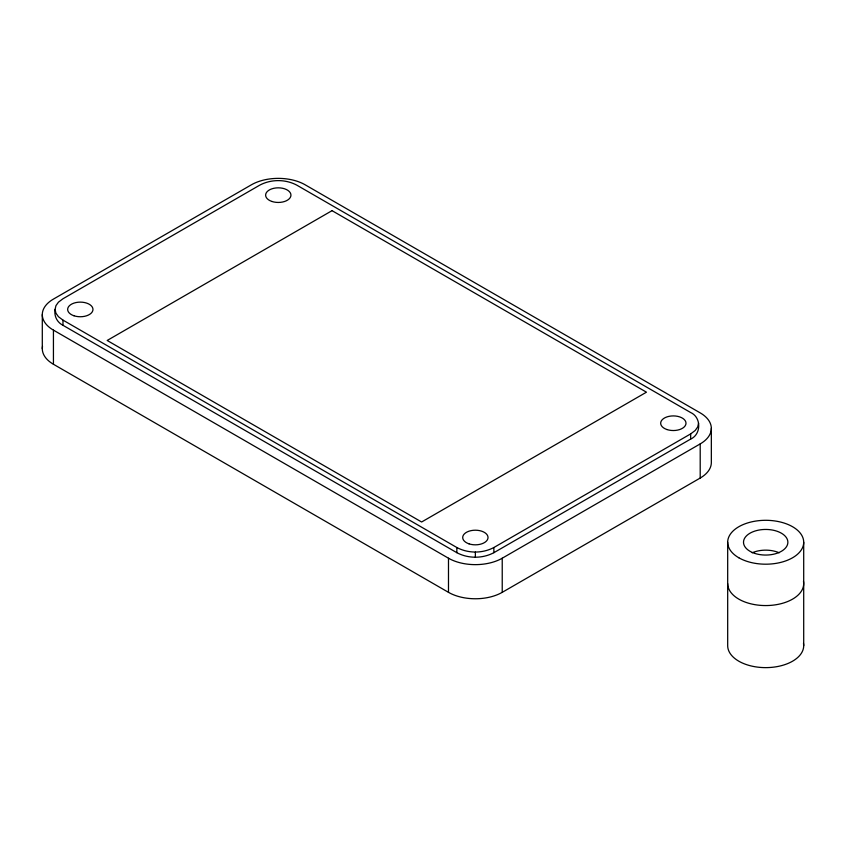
<?xml version="1.0" encoding="UTF-8"?>
<svg xmlns="http://www.w3.org/2000/svg" width="846" height="846" viewBox="0 0 846 846"><rect width="100%" height="100%" fill="white"/><g stroke="black" fill="none" stroke-linecap="round" stroke-linejoin="round"><path stroke-width="1.27" d="M55.075 309.435L55.942 305.67L58.459 302.159L62.974 298.754L259.775 185.137C271.122 179.109 285.44 179.109 296.787 185.137L690.664 412.541C701.408 417.279 701.408 434.326 690.664 439.074L493.863 552.692C482.516 558.72 468.208 558.72 456.851 552.692L62.974 325.298C57.02 322.326 53.954 315.949 55.075 309.435L55.942 313.21L58.459 316.721L62.974 320.116L456.851 547.521C468.208 553.548 482.516 553.548 493.863 547.521L690.664 433.903L695.179 430.498L697.696 426.987L698.563 423.222M53.435 330.13L448.486 558.212A38.007 21.943 0 0 0 502.228 558.212L700.202 443.907A38.007 21.943 0 0 0 700.202 412.88L305.152 184.798A38.007 21.943 0 0 0 251.41 184.798L53.435 299.093A38.007 21.943 0 0 0 53.435 330.13L53.435 364.256L448.486 592.337A38.007 21.943 0 0 0 502.228 592.337L700.202 478.043A38.007 21.943 0 0 0 711.338 462.529L711.338 428.393M803.7 542.254L803.7 645.688M727.687 542.254L727.687 645.688A38.007 21.943 0 0 0 767.682 667.6A38.007 21.943 0 0 0 803.489 643.394M700.202 443.907L700.202 478.043M690.664 433.903L690.664 439.074M502.228 558.212L502.228 592.337M493.863 547.521L493.863 552.692M475.357 552.089L475.357 557.26M456.851 547.521L456.851 552.692M448.486 558.212L448.486 592.337M62.974 320.116L62.974 325.298M42.3 314.606L42.3 348.742M53.435 364.256A38.007 21.943 0 0 1 42.512 346.458M803.489 581.339A38.007 21.943 0 0 1 767.682 605.535A38.007 21.943 0 0 1 727.687 583.624M752.2 552.787A22.165 12.796 0 0 1 779.187 552.787M332.034 210.654L107.178 340.473L421.615 522.003L646.46 392.184L332.034 210.654M73.972 315.77A12.669 7.318 0 0 0 92.975 309.435A12.669 7.318 0 0 0 73.972 303.101A12.669 7.318 0 0 0 73.972 315.77M271.947 201.475A12.669 7.318 0 0 0 290.95 195.14A12.669 7.318 0 0 0 271.947 188.806A12.669 7.318 0 0 0 271.947 201.475M666.997 429.557A12.669 7.318 0 0 0 686 423.222A12.669 7.318 0 0 0 666.997 416.888A12.669 7.318 0 0 0 666.997 429.557M469.022 543.851A12.669 7.318 0 0 0 488.026 537.517A12.669 7.318 0 0 0 469.022 531.182A12.669 7.318 0 0 0 469.022 543.851M738.822 557.768A38.007 21.943 0 0 0 802.41 547.933A38.007 21.943 0 0 0 755.859 521.051A38.007 21.943 0 0 0 738.822 557.768M754.611 553.337A22.165 12.796 0 0 0 787.869 542.254A22.165 12.796 0 0 0 754.611 531.161A22.165 12.796 0 0 0 754.611 553.337"/></g></svg>
